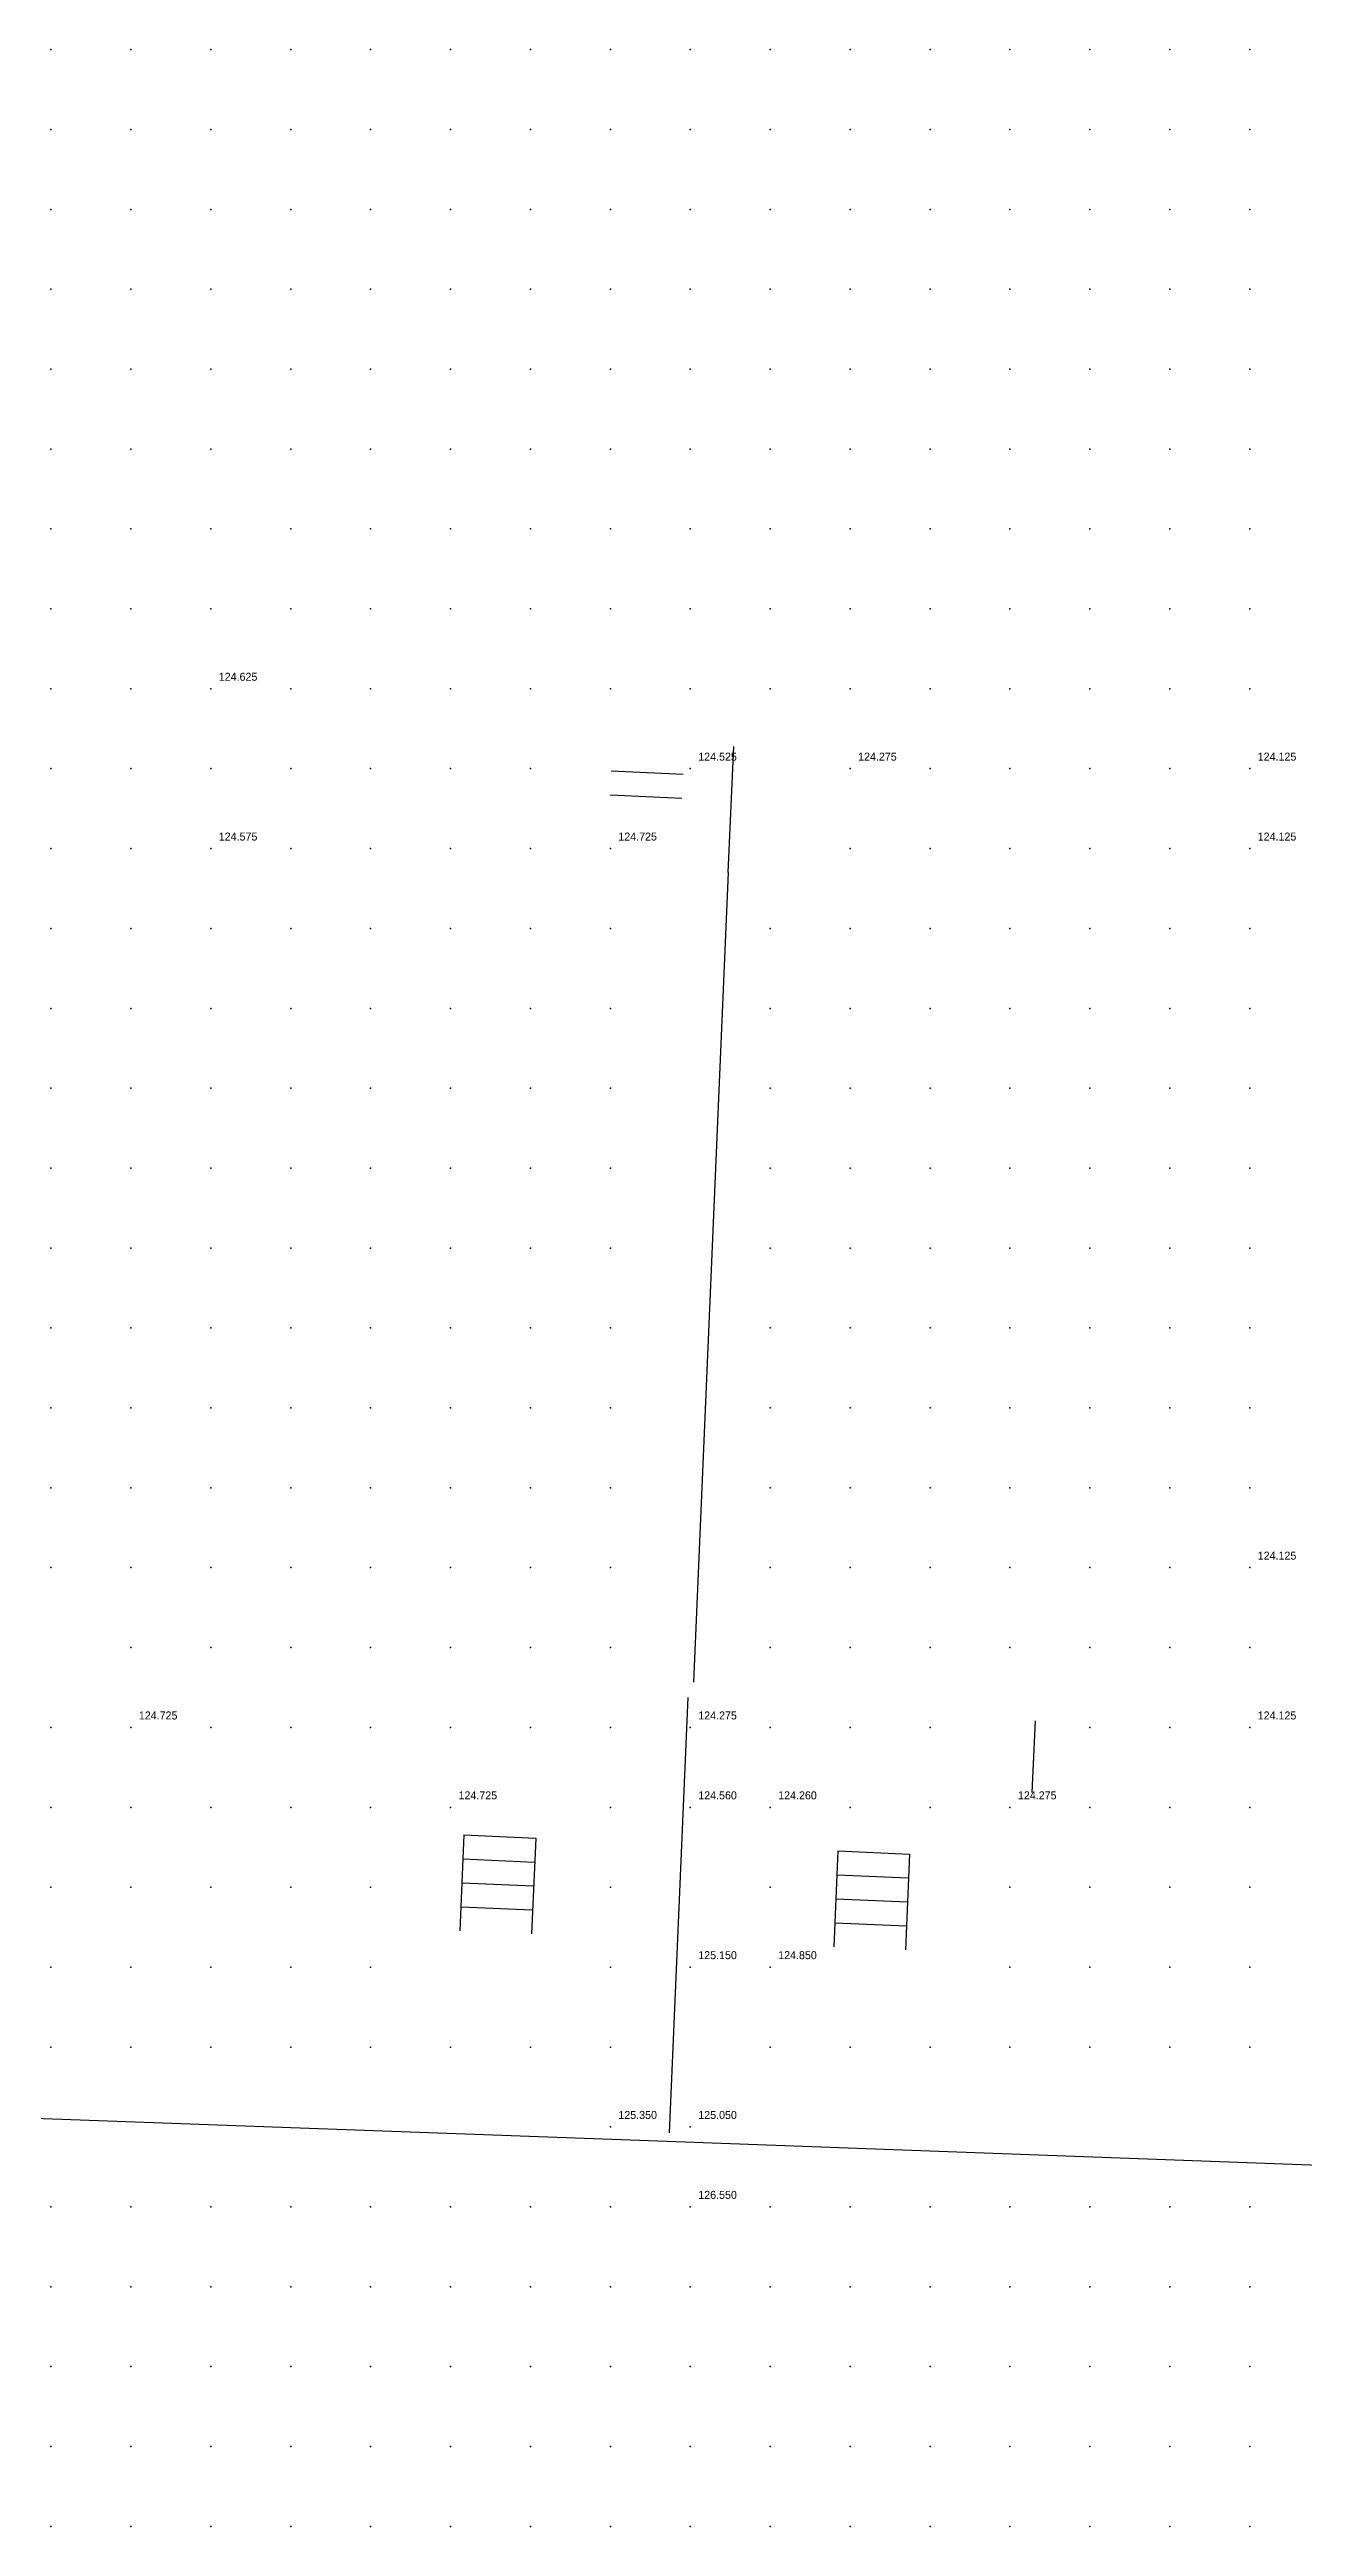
# Model space of a CAD drawing. Header units: metres. Extents: x 287878 to 288137, y 62805 to 63074.
# Drawn here: x 287926.98 to 287942.67, y 62980 to 63011 of the extents above; entities that cross this region are included whole.
import ezdxf

# ---------------------------------------------------------------- set-up
doc = ezdxf.new("R2010")
doc.units = ezdxf.units.M
for name, color, linetype in [('BARRIERS', 1, 'Continuous'), ('SURVEY_INTERP', 8, 'Continuous'), ('SURVEY_REAL', 3, 'Continuous')]:
    doc.layers.add(name, color=color, linetype=linetype)

msp = doc.modelspace()

# ---------------------------------------------------------------- linework, layer by layer
at = {"layer": 'BARRIERS'}
for p, q in [((287935.476, 63000.7), (287935.544, 63002.279)), ((287934.91, 63001.926), (287934.011, 63001.968)), ((287934.896, 63001.626), (287933.997, 63001.668)), ((287935.476, 63000.699), (287935.042, 62990.568)), ((287934.968, 62990.373), (287934.735, 62984.928)), ((287939.28, 62989.184), (287939.318, 62990.083)), ((287932.167, 62988.655), (287932.115, 62987.456)), ((287932.167, 62988.655), (287933.066, 62988.616)), ((287933.066, 62988.616), (287933.014, 62987.417)), ((287932.154, 62988.355), (287933.053, 62988.316)), ((287936.846, 62988.454), (287936.795, 62987.255)), ((287936.846, 62988.454), (287937.745, 62988.416)), ((287937.745, 62988.416), (287937.694, 62987.217)), ((287932.141, 62988.056), (287933.04, 62988.017)), ((287936.833, 62988.155), (287937.732, 62988.116)), ((287932.128, 62987.756), (287933.027, 62987.717)), ((287936.82, 62987.855), (287937.719, 62987.817)), ((287936.807, 62987.555), (287937.706, 62987.517)), ((287924.546, 62985.192), (287934.596, 62984.827)), ((287934.596, 62984.827), (287944.934, 62984.448))]:
    msp.add_line(p, q, dxfattribs=at)
at = {"layer": 'SURVEY_INTERP'}
for p in [(287927, 63011, 123.676), (287928, 63011, 123.673), (287929, 63011, 123.709), (287930, 63011, 123.823), (287931, 63011, 124.045), (287932, 63011, 124.219), (287933, 63011, 124.117), (287934, 63011, 124.187), (287936, 63011, 124.107), (287937, 63011, 123.735), (287938, 63011, 123.572), (287939, 63011, 123.589), (287940, 63011, 123.843), (287942, 63011, 123.842), (287927, 63010, 123.669), (287928, 63010, 123.664), (287929, 63010, 123.684), (287930, 63010, 123.743), (287931, 63010, 123.834), (287932, 63010, 123.903), (287933, 63010, 123.924), (287934, 63010, 124.015), (287935, 63010, 124.127), (287936, 63010, 123.932), (287937, 63010, 123.681), (287938, 63010, 123.553), (287939, 63010, 123.557), (287940, 63010, 123.702), (287941, 63010, 123.84), (287942, 63010, 123.709), (287927, 63009, 123.695), (287928, 63009, 123.68), (287929, 63009, 123.677), (287930, 63009, 123.692), (287931, 63009, 123.72), (287932, 63009, 123.746), (287933, 63009, 123.765), (287934, 63009, 123.793), (287935, 63009, 123.793), (287936, 63009, 123.707), (287937, 63009, 123.587), (287938, 63009, 123.506), (287939, 63009, 123.488), (287940, 63009, 123.523), (287941, 63009, 123.551), (287942, 63009, 123.523), (287927, 63008, 123.757), (287928, 63008, 123.727), (287929, 63008, 123.703), (287930, 63008, 123.687), (287931, 63008, 123.678), (287932, 63008, 123.673), (287933, 63008, 123.667), (287934, 63008, 123.659), (287935, 63008, 123.634), (287936, 63008, 123.582), (287937, 63008, 123.518), (287938, 63008, 123.465), (287939, 63008, 123.437), (287940, 63008, 123.429), (287941, 63008, 123.423), (287942, 63008, 123.404), (287927, 63007, 123.861), (287928, 63007, 123.815), (287929, 63007, 123.77), (287930, 63007, 123.729), (287931, 63007, 123.691), (287932, 63007, 123.659), (287933, 63007, 123.632), (287934, 63007, 123.606), (287935, 63007, 123.574), (287936, 63007, 123.535), (287937, 63007, 123.491), (287938, 63007, 123.451), (287939, 63007, 123.419), (287940, 63007, 123.397), (287941, 63007, 123.377), (287942, 63007, 123.354), (287927, 63006, 124.023), (287928, 63006, 123.946), (287929, 63006, 123.884), (287930, 63006, 123.819), (287931, 63006, 123.751), (287932, 63006, 123.693), (287933, 63006, 123.648), (287934, 63006, 123.613), (287935, 63006, 123.58), (287936, 63006, 123.547), (287937, 63006, 123.511), (287938, 63006, 123.474), (287939, 63006, 123.439), (287940, 63006, 123.412), (287941, 63006, 123.39), (287942, 63006, 123.365), (287927, 63005, 124.245), (287928, 63005, 124.112), (287929, 63005, 124.058), (287930, 63005, 123.968), (287931, 63005, 123.852), (287932, 63005, 123.762), (287933, 63005, 123.705), (287934, 63005, 123.668), (287935, 63005, 123.639), (287936, 63005, 123.615), (287937, 63005, 123.584), (287938, 63005, 123.541), (287939, 63005, 123.497), (287940, 63005, 123.47), (287941, 63005, 123.458), (287942, 63005, 123.439), (287927, 63004, 124.4), (287928, 63004, 124.28), (287929, 63004, 124.343), (287930, 63004, 124.185), (287931, 63004, 123.976), (287932, 63004, 123.853), (287933, 63004, 123.799), (287934, 63004, 123.773), (287935, 63004, 123.751), (287936, 63004, 123.746), (287937, 63004, 123.734), (287938, 63004, 123.665), (287939, 63004, 123.588), (287940, 63004, 123.563), (287941, 63004, 123.587), (287942, 63004, 123.597), (287927, 63003, 124.327), (287928, 63003, 124.387), (287930, 63003, 124.344), (287931, 63003, 124.069), (287932, 63003, 123.947), (287933, 63003, 123.943), (287934, 63003, 123.958), (287935, 63003, 123.917), (287936, 63003, 123.941), (287937, 63003, 124.015), (287938, 63003, 123.859), (287939, 63003, 123.69), (287940, 63003, 123.669), (287941, 63003, 123.777), (287942, 63003, 123.874), (287927, 63002, 124.264), (287928, 63002, 124.341), (287929, 63002, 124.43), (287930, 63002, 124.302), (287931, 63002, 124.101), (287932, 63002, 124.031), (287933, 63002, 124.173), (287938, 63002, 124.003), (287939, 63002, 123.748), (287940, 63002, 123.74), (287941, 63002, 123.922), (287927, 63001, 124.237), (287928, 63001, 124.356), (287930, 63001, 124.329), (287931, 63001, 124.094), (287932, 63001, 124.068), (287933, 63001, 124.355), (287937, 63001, 124.038), (287938, 63001, 123.882), (287939, 63001, 123.724), (287940, 63001, 123.74), (287941, 63001, 123.924), (287927, 63000, 124.159), (287928, 63000, 124.227), (287929, 63000, 124.323), (287930, 63000, 124.187), (287931, 63000, 124.024), (287932, 63000, 124.005), (287933, 63000, 124.175), (287934, 63000, 124.341), (287936, 63000, 123.908), (287937, 63000, 123.811), (287938, 63000, 123.721), (287939, 63000, 123.653), (287940, 63000, 123.672), (287941, 63000, 123.789), (287942, 63000, 123.884), (287927, 62999, 124.033), (287928, 62999, 124.042), (287929, 62999, 124.048), (287930, 62999, 123.988), (287931, 62999, 123.911), (287932, 62999, 123.887), (287933, 62999, 123.927), (287934, 62999, 123.951), (287936, 62999, 123.761), (287937, 62999, 123.676), (287938, 62999, 123.613), (287939, 62999, 123.575), (287940, 62999, 123.577), (287941, 62999, 123.611), (287942, 62999, 123.625), (287927, 62998, 123.913), (287928, 62998, 123.901), (287929, 62998, 123.883), (287930, 62998, 123.846), (287931, 62998, 123.803), (287932, 62998, 123.775), (287933, 62998, 123.766), (287934, 62998, 123.749), (287936, 62998, 123.642), (287937, 62998, 123.585), (287938, 62998, 123.54), (287939, 62998, 123.51), (287940, 62998, 123.498), (287941, 62998, 123.496), (287942, 62998, 123.483), (287927, 62997, 123.827), (287928, 62997, 123.81), (287929, 62997, 123.787), (287930, 62997, 123.757), (287931, 62997, 123.723), (287932, 62997, 123.694), (287933, 62997, 123.669), (287934, 62997, 123.642), (287936, 62997, 123.566), (287937, 62997, 123.527), (287938, 62997, 123.494), (287939, 62997, 123.47), (287940, 62997, 123.454), (287941, 62997, 123.441), (287942, 62997, 123.421), (287927, 62996, 123.783), (287928, 62996, 123.765), (287929, 62996, 123.74), (287930, 62996, 123.71), (287931, 62996, 123.678), (287932, 62996, 123.647), (287933, 62996, 123.617), (287934, 62996, 123.588), (287936, 62996, 123.528), (287937, 62996, 123.499), (287938, 62996, 123.476), (287939, 62996, 123.459), (287940, 62996, 123.448), (287941, 62996, 123.437), (287942, 62996, 123.419), (287927, 62995, 123.787), (287928, 62995, 123.768), (287929, 62995, 123.74), (287930, 62995, 123.705), (287931, 62995, 123.667), (287932, 62995, 123.632), (287933, 62995, 123.6), (287934, 62995, 123.572), (287936, 62995, 123.522), (287937, 62995, 123.5), (287938, 62995, 123.485), (287939, 62995, 123.478), (287940, 62995, 123.481), (287941, 62995, 123.486), (287942, 62995, 123.477), (287927, 62994, 123.846), (287928, 62994, 123.827), (287929, 62994, 123.79), (287930, 62994, 123.741), (287931, 62994, 123.691), (287932, 62994, 123.648), (287933, 62994, 123.614), (287934, 62994, 123.588), (287936, 62994, 123.547), (287937, 62994, 123.529), (287938, 62994, 123.52), (287939, 62994, 123.525), (287940, 62994, 123.555), (287941, 62994, 123.601), (287942, 62994, 123.619), (287927, 62993, 123.974), (287928, 62993, 123.957), (287929, 62993, 123.9), (287930, 62993, 123.821), (287931, 62993, 123.747), (287932, 62993, 123.69), (287933, 62993, 123.654), (287934, 62993, 123.633), (287936, 62993, 123.605), (287937, 62993, 123.587), (287938, 62993, 123.576), (287939, 62993, 123.591), (287940, 62993, 123.654), (287941, 62993, 123.786), (287942, 62993, 123.887), (287927, 62992, 124.178), (287928, 62992, 124.177), (287929, 62992, 124.084), (287930, 62992, 123.944), (287931, 62992, 123.826), (287932, 62992, 123.752), (287933, 62992, 123.717), (287934, 62992, 123.71), (287936, 62992, 123.707), (287937, 62992, 123.681), (287938, 62992, 123.653), (287939, 62992, 123.658), (287940, 62992, 123.734), (287941, 62992, 123.92), (287928, 62991, 124.494), (287929, 62991, 124.331), (287930, 62991, 124.083), (287931, 62991, 123.911), (287932, 62991, 123.821), (287933, 62991, 123.796), (287934, 62991, 123.817), (287936, 62991, 123.874), (287937, 62991, 123.823), (287938, 62991, 123.749), (287939, 62991, 123.72), (287940, 62991, 123.773), (287941, 62991, 123.903), (287942, 62991, 123.986), (287927, 62990, 124.594), (287929, 62990, 124.491), (287930, 62990, 124.171), (287931, 62990, 123.974), (287932, 62990, 123.887), (287933, 62990, 123.883), (287934, 62990, 123.943), (287936, 62990, 124.114), (287937, 62990, 124.014), (287938, 62990, 123.864), (287940, 62990, 123.796), (287941, 62990, 123.943), (287927, 62989, 124.688), (287928, 62989, 124.576), (287929, 62989, 124.403), (287930, 62989, 124.164), (287931, 62989, 124.003), (287934, 62989, 124.065), (287937, 62989, 124.161), (287938, 62989, 123.972), (287940, 62989, 123.793), (287941, 62989, 123.862), (287942, 62989, 123.935), (287927, 62988, 124.838), (287928, 62988, 124.499), (287929, 62988, 124.286), (287930, 62988, 124.113), (287931, 62988, 124.011), (287934, 62988, 124.195), (287936, 62988, 124.424), (287939, 62988, 123.881), (287940, 62988, 123.787), (287941, 62988, 123.776), (287942, 62988, 123.785), (287927, 62987, 124.67), (287928, 62987, 124.382), (287929, 62987, 124.182), (287930, 62987, 124.058), (287931, 62987, 124.016), (287934, 62987, 124.358), (287939, 62987, 123.92), (287940, 62987, 123.795), (287941, 62987, 123.763), (287942, 62987, 123.8), (287927, 62986, 124.347), (287928, 62986, 124.193), (287929, 62986, 124.065), (287930, 62986, 124.002), (287931, 62986, 124.023), (287932, 62986, 124.146), (287933, 62986, 124.369), (287934, 62986, 124.625), (287936, 62986, 124.711), (287937, 62986, 124.498), (287938, 62986, 124.182), (287939, 62986, 123.937), (287940, 62986, 123.803), (287941, 62986, 123.788), (287942, 62986, 123.917), (287927, 62984, 123.859), (287928, 62984, 123.837), (287929, 62984, 123.83), (287930, 62984, 123.871), (287931, 62984, 123.997), (287932, 62984, 124.27), (287933, 62984, 124.804), (287934, 62984, 125.756), (287936, 62984, 125.703), (287937, 62984, 124.719), (287938, 62984, 124.186), (287939, 62984, 123.893), (287940, 62984, 123.751), (287941, 62984, 123.744), (287942, 62984, 123.904), (287927, 62983, 123.691), (287928, 62983, 123.695), (287929, 62983, 123.716), (287930, 62983, 123.78), (287931, 62983, 123.918), (287932, 62983, 124.182), (287933, 62983, 124.646), (287934, 62983, 125.338), (287935, 62983, 125.78), (287936, 62983, 125.292), (287937, 62983, 124.565), (287938, 62983, 124.086), (287939, 62983, 123.811), (287940, 62983, 123.671), (287941, 62983, 123.639), (287942, 62983, 123.71), (287927, 62982, 123.55), (287928, 62982, 123.566), (287929, 62982, 123.6), (287930, 62982, 123.668), (287931, 62982, 123.79), (287932, 62982, 123.993), (287933, 62982, 124.291), (287934, 62982, 124.632), (287935, 62982, 124.792), (287936, 62982, 124.59), (287937, 62982, 124.218), (287938, 62982, 123.899), (287939, 62982, 123.684), (287940, 62982, 123.56), (287941, 62982, 123.51), (287942, 62982, 123.517), (287927, 62981, 123.424), (287928, 62981, 123.444), (287929, 62981, 123.48), (287930, 62981, 123.54), (287931, 62981, 123.635), (287932, 62981, 123.771), (287933, 62981, 123.94), (287934, 62981, 124.096), (287935, 62981, 124.153), (287936, 62981, 124.06), (287937, 62981, 123.874), (287938, 62981, 123.683), (287939, 62981, 123.532), (287940, 62981, 123.43), (287941, 62981, 123.374), (287942, 62981, 123.35), (287927, 62980, 123.307), (287928, 62980, 123.327), (287929, 62980, 123.359), (287930, 62980, 123.406), (287931, 62980, 123.473), (287932, 62980, 123.559), (287933, 62980, 123.651), (287934, 62980, 123.724), (287935, 62980, 123.743), (287936, 62980, 123.693), (287937, 62980, 123.592), (287938, 62980, 123.476), (287939, 62980, 123.373), (287940, 62980, 123.294), (287941, 62980, 123.24), (287942, 62980, 123.204)]:
    msp.add_point(p, dxfattribs=at)
at = {"layer": 'SURVEY_REAL'}
for p in [(287935, 63011, 124.475), (287941, 63011, 124.175), (287929, 63003, 124.625), (287935, 63002, 124.525), (287937, 63002, 124.275), (287942, 63002, 124.125), (287929, 63001, 124.575), (287934, 63001, 124.725), (287942, 63001, 124.125), (287942, 62992, 124.125), (287928, 62990, 124.725), (287935, 62990, 124.275), (287942, 62990, 124.125), (287932, 62989, 124.725), (287935, 62989, 124.56), (287936, 62989, 124.26), (287939, 62989, 124.275), (287935, 62987, 125.15), (287936, 62987, 124.85), (287934, 62985, 125.35), (287935, 62985, 125.05), (287935, 62984, 126.55)]:
    msp.add_point(p, dxfattribs=at)

# ---------------------------------------------------------------- texts
for s, p in [('124.625', (287929.1, 63003.1, 124.625)), ('124.525', (287935.1, 63002.1, 124.525)), ('124.275', (287937.1, 63002.1, 124.275)), ('124.125', (287942.1, 63002.1, 124.125)), ('124.575', (287929.1, 63001.1, 124.575)), ('124.725', (287934.1, 63001.1, 124.725)), ('124.125', (287942.1, 63001.1, 124.125)), ('124.125', (287942.1, 62992.1, 124.125)), ('124.725', (287928.1, 62990.1, 124.725)), ('124.275', (287935.1, 62990.1, 124.275)), ('124.125', (287942.1, 62990.1, 124.125)), ('124.725', (287932.1, 62989.1, 124.725)), ('124.560', (287935.1, 62989.1, 124.56)), ('124.260', (287936.1, 62989.1, 124.26)), ('124.275', (287939.1, 62989.1, 124.275)), ('125.150', (287935.1, 62987.1, 125.15)), ('124.850', (287936.1, 62987.1, 124.85)), ('125.350', (287934.1, 62985.1, 125.35)), ('125.050', (287935.1, 62985.1, 125.05)), ('126.550', (287935.1, 62984.1, 126.55))]:
    msp.add_text(s, height=0.1, dxfattribs=at).set_placement(p)

doc.saveas('drawing.dxf')
